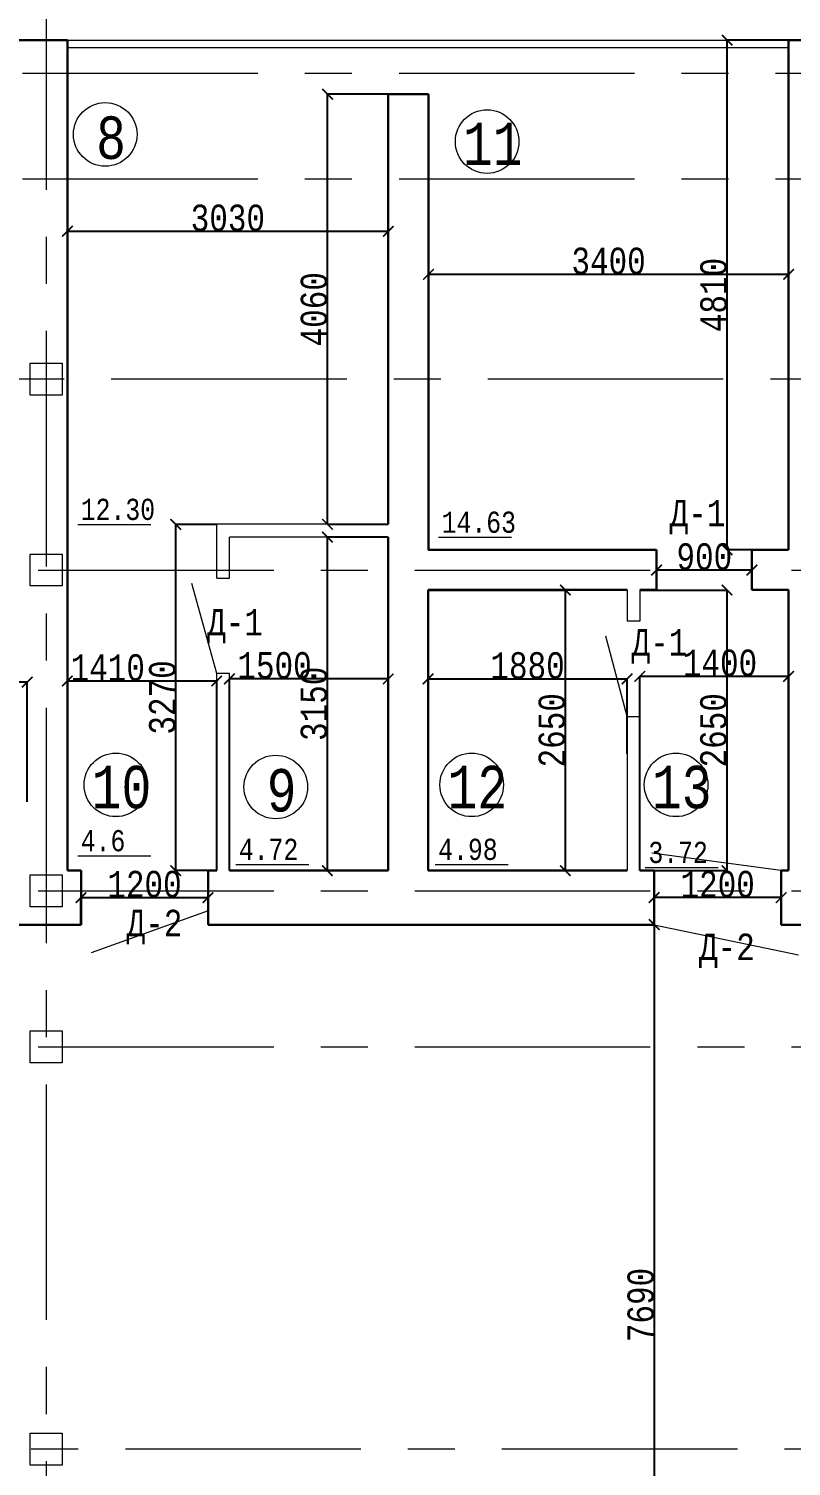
# Model space of a CAD drawing. Header units: millimetres. Extents: x -689206 to 4969298, y -1019800 to 703299.
# Drawn here: x 385173 to 392373, y -622835 to -609266 of the extents above; entities that cross this region are included whole.
import ezdxf

# ---------------------------------------------------------------- set-up
doc = ezdxf.new("R2010")
doc.units = ezdxf.units.MM
doc.linetypes.add('JIS_02_4.0', pattern=[5.5, 4, -1.5])
doc.linetypes.add('осеваяX2', pattern=[101.6, 63.5, -12.7, 12.7, -12.7])
for name, color, linetype, lineweight in [('несущие', 7, 'Continuous', 30), ('ПЕРЕГОРОДКИ', 252, 'Continuous', 9), ('РАЗМЕРЫ', 7, 'Continuous', 9), ('сваи', 7, 'JIS_02_4.0', 30), ('стены', 7, 'Continuous', 20)]:
    doc.layers.add(name, color=color, linetype=linetype, lineweight=lineweight)
doc.layers.add('четотам', color=7, linetype='Continuous')
doc.styles.add('Аннотативный', font='isocteur.ttf', dxfattribs={"width": 0.7, "height": 250})
doc.dimstyles.new('Аннотативный', dxfattribs={"dimscale": 0, "dimtxt": 250, "dimasz": 100, "dimexe": 1.25, "dimexo": 0.625, "dimtad": 1, "dimdec": 0, "dimtxsty": 'Аннотативный', "dimblk": 'ARCHTICK', "dimcen": 2.5, "dimadec": 0, "dimazin": 0, "dimtfac": 1, "dimtdec": 0, "dimtmove": 0, "dimatfit": 3, "dimfxl": 1, "dimarcsym": 0})

# ---------------------------------------------------------------- blocks, each defined once
blk = doc.blocks.new('_ArchTick')
at = {"color": 0, "linetype": 'ByBlock', "const_width": 0.15}
blk.add_lwpolyline([(-0.5, -0.5), (0.5, 0.5)], dxfattribs=at)
blk = doc.blocks.new('*D3695')
at = {"layer": 'Defpoints', "color": 0, "lineweight": 9, "transparency": 16777216}
for p in [(385538, -611178), (388568, -611178), (388568, -611178)]:
    blk.add_point(p, dxfattribs=at)
at = {"layer": 'стены', "color": 0, "lineweight": -2, "transparency": 16777216}
for p, q in [((385538, -611178), (385538, -611177)), ((385538, -611178), (388568, -611178)), ((388568, -611178), (388568, -611177))]:
    blk.add_line(p, q, dxfattribs=at)
at = {"layer": 'стены', "color": 0, "lineweight": -2, "transparency": 16777216, "xscale": 100, "yscale": 100, "zscale": 100, "rotation": 180}
blk.add_blockref('_ArchTick', (385538, -611178), dxfattribs=at)
at = {"layer": 'стены', "color": 0, "lineweight": -2, "transparency": 16777216, "xscale": 100, "yscale": 100, "zscale": 100}
blk.add_blockref('_ArchTick', (388568, -611178), dxfattribs=at)
at = {"layer": 'стены', "color": 0, "lineweight": 5, "transparency": 16777216, "insert": (387053, -611053), "char_height": 250, "attachment_point": 5, "style": 'Аннотативный'}
blk.add_mtext('3030', dxfattribs=at)
blk = doc.blocks.new('*D3696')
at = {"layer": 'Defpoints', "color": 0, "lineweight": 9, "transparency": 16777216}
for p in [(387994, -609884), (388568, -609884), (388568, -613944)]:
    blk.add_point(p, dxfattribs=at)
at = {"layer": 'стены', "color": 0, "lineweight": -2, "transparency": 16777216}
for p, q in [((388567, -609884), (387993, -609884)), ((387994, -613944), (387994, -609884)), ((388567, -613944), (387993, -613944))]:
    blk.add_line(p, q, dxfattribs=at)
at = {"layer": 'стены', "color": 0, "lineweight": -2, "transparency": 16777216, "xscale": 100, "yscale": 100, "zscale": 100}
for p, rotation in [((387994, -609884), 90), ((387994, -613944), 270)]:
    blk.add_blockref('_ArchTick', p, dxfattribs=dict(at, rotation=rotation))
at = {"layer": 'стены', "color": 0, "lineweight": 5, "transparency": 16777216, "insert": (387868, -611914), "char_height": 250, "attachment_point": 5, "rotation": 90, "style": 'Аннотативный'}
blk.add_mtext('4060', dxfattribs=at)
blk = doc.blocks.new('*D3697')
at = {"layer": 'Defpoints', "color": 0, "lineweight": 0, "transparency": 16777216}
for p in [(383758, -615433), (383758, -616564), (385158, -616564)]:
    blk.add_point(p, dxfattribs=at)
at = {"layer": 'стены', "color": 0, "lineweight": -2, "transparency": 16777216}
for p, q in [((383758, -616563), (383758, -615432)), ((385158, -615433), (383758, -615433)), ((385158, -616563), (385158, -615432))]:
    blk.add_line(p, q, dxfattribs=at)
at = {"layer": 'стены', "color": 0, "lineweight": -2, "transparency": 16777216, "xscale": 100, "yscale": 100, "zscale": 100, "rotation": 180}
blk.add_blockref('_ArchTick', (383758, -615433), dxfattribs=at)
at = {"layer": 'стены', "color": 0, "lineweight": -2, "transparency": 16777216, "xscale": 100, "yscale": 100, "zscale": 100}
blk.add_blockref('_ArchTick', (385158, -615433), dxfattribs=at)
at = {"layer": 'стены', "color": 0, "lineweight": 5, "transparency": 16777216, "insert": (384458, -615308), "char_height": 250, "attachment_point": 5, "style": 'Аннотативный'}
blk.add_mtext('1400', dxfattribs=at)
blk = doc.blocks.new('*D3698')
at = {"layer": 'Defpoints', "color": 0, "lineweight": 0, "transparency": 16777216}
for p in [(388948, -611584), (392348, -611584), (392348, -611584)]:
    blk.add_point(p, dxfattribs=at)
at = {"layer": 'стены', "color": 0, "lineweight": -2, "transparency": 16777216}
for p, q in [((388948, -611584), (392348, -611584)), ((388948, -611585), (388948, -611586)), ((392348, -611584), (392348, -611583))]:
    blk.add_line(p, q, dxfattribs=at)
at = {"layer": 'стены', "color": 0, "lineweight": -2, "transparency": 16777216, "xscale": 100, "yscale": 100, "zscale": 100, "rotation": 180}
blk.add_blockref('_ArchTick', (388948, -611584), dxfattribs=at)
at = {"layer": 'стены', "color": 0, "lineweight": -2, "transparency": 16777216, "xscale": 100, "yscale": 100, "zscale": 100}
blk.add_blockref('_ArchTick', (392348, -611584), dxfattribs=at)
at = {"layer": 'стены', "color": 0, "lineweight": 5, "transparency": 16777216, "insert": (390648, -611459), "char_height": 250, "attachment_point": 5, "style": 'Аннотативный'}
blk.add_mtext('3400', dxfattribs=at)
blk = doc.blocks.new('*D3699')
at = {"layer": 'Defpoints', "color": 0, "lineweight": 9, "transparency": 16777216}
for p in [(391767, -609374), (392348, -609374), (392348, -614184)]:
    blk.add_point(p, dxfattribs=at)
at = {"layer": 'стены', "color": 0, "lineweight": -2, "transparency": 16777216}
for p, q in [((392347, -609374), (391766, -609374)), ((391767, -614184), (391767, -609374)), ((392347, -614184), (391766, -614184))]:
    blk.add_line(p, q, dxfattribs=at)
at = {"layer": 'стены', "color": 0, "lineweight": -2, "transparency": 16777216, "xscale": 100, "yscale": 100, "zscale": 100}
for p, rotation in [((391767, -609374), 90), ((391767, -614184), 270)]:
    blk.add_blockref('_ArchTick', p, dxfattribs=dict(at, rotation=rotation))
at = {"layer": 'стены', "color": 0, "lineweight": 5, "transparency": 16777216, "insert": (391641, -611779), "char_height": 250, "attachment_point": 5, "rotation": 90, "style": 'Аннотативный'}
blk.add_mtext('4810', dxfattribs=at)
blk = doc.blocks.new('*D3700')
at = {"layer": 'Defpoints', "color": 0, "lineweight": 0, "transparency": 16777216}
for p in [(390823, -615403), (388943, -616112), (390823, -616112)]:
    blk.add_point(p, dxfattribs=at)
at = {"layer": 'стены', "color": 0, "lineweight": -2, "transparency": 16777216}
for p, q in [((388943, -616111), (388943, -615402)), ((388943, -615403), (390823, -615403)), ((390823, -616111), (390823, -615402))]:
    blk.add_line(p, q, dxfattribs=at)
at = {"layer": 'стены', "color": 0, "lineweight": -2, "transparency": 16777216, "xscale": 100, "yscale": 100, "zscale": 100, "rotation": 180}
blk.add_blockref('_ArchTick', (388943, -615403), dxfattribs=at)
at = {"layer": 'стены', "color": 0, "lineweight": -2, "transparency": 16777216, "xscale": 100, "yscale": 100, "zscale": 100}
blk.add_blockref('_ArchTick', (390823, -615403), dxfattribs=at)
at = {"layer": 'стены', "color": 0, "lineweight": 5, "transparency": 16777216, "insert": (389883, -615278), "char_height": 250, "attachment_point": 5, "style": 'Аннотативный'}
blk.add_mtext('1880', dxfattribs=at)
blk = doc.blocks.new('*D3609')
at = {"layer": 'Defpoints', "color": 0, "lineweight": 0, "transparency": 16777216}
for p in [(387068, -615403), (387068, -617213), (388568, -617213)]:
    blk.add_point(p, dxfattribs=at)
at = {"layer": 'ПЕРЕГОРОДКИ', "color": 0, "lineweight": -2, "transparency": 16777216}
for p, q in [((387068, -617212), (387068, -615401)), ((388568, -615403), (387068, -615403)), ((388568, -617212), (388568, -615401))]:
    blk.add_line(p, q, dxfattribs=at)
at = {"layer": 'ПЕРЕГОРОДКИ', "color": 0, "lineweight": -2, "transparency": 16777216, "xscale": 100, "yscale": 100, "zscale": 100, "rotation": 180}
blk.add_blockref('_ArchTick', (387068, -615403), dxfattribs=at)
at = {"layer": 'ПЕРЕГОРОДКИ', "color": 0, "lineweight": -2, "transparency": 16777216, "xscale": 100, "yscale": 100, "zscale": 100}
blk.add_blockref('_ArchTick', (388568, -615403), dxfattribs=at)
at = {"layer": 'ПЕРЕГОРОДКИ', "color": 0, "lineweight": 5, "transparency": 16777216, "insert": (387494, -615277), "char_height": 250, "attachment_point": 5, "style": 'Аннотативный'}
blk.add_mtext('1500', dxfattribs=at)
blk = doc.blocks.new('*D3610')
at = {"layer": 'Defpoints', "color": 0, "lineweight": 0, "transparency": 16777216}
for p in [(388943, -614564), (390240, -614564), (388943, -617213)]:
    blk.add_point(p, dxfattribs=at)
at = {"layer": 'ПЕРЕГОРОДКИ', "color": 0, "lineweight": -2, "transparency": 16777216}
for p, q in [((388944, -614564), (390241, -614564)), ((390240, -617213), (390240, -614564)), ((388944, -617213), (390241, -617213))]:
    blk.add_line(p, q, dxfattribs=at)
at = {"layer": 'ПЕРЕГОРОДКИ', "color": 0, "lineweight": -2, "transparency": 16777216, "xscale": 100, "yscale": 100, "zscale": 100}
for p, rotation in [((390240, -614564), 90), ((390240, -617213), 270)]:
    blk.add_blockref('_ArchTick', p, dxfattribs=dict(at, rotation=rotation))
at = {"layer": 'ПЕРЕГОРОДКИ', "color": 0, "lineweight": 5, "transparency": 16777216, "insert": (390114, -615888), "char_height": 250, "attachment_point": 5, "rotation": 90, "style": 'Аннотативный'}
blk.add_mtext('2650', dxfattribs=at)
blk = doc.blocks.new('*D3611')
at = {"layer": 'Defpoints', "color": 0, "lineweight": 0, "transparency": 16777216}
for p in [(387993, -614064), (388568, -614064), (388568, -617213)]:
    blk.add_point(p, dxfattribs=at)
at = {"layer": 'ПЕРЕГОРОДКИ', "color": 0, "lineweight": -2, "transparency": 16777216}
for p, q in [((388567, -614064), (387991, -614064)), ((387993, -617213), (387993, -614064)), ((388567, -617213), (387991, -617213))]:
    blk.add_line(p, q, dxfattribs=at)
at = {"layer": 'ПЕРЕГОРОДКИ', "color": 0, "lineweight": -2, "transparency": 16777216, "xscale": 100, "yscale": 100, "zscale": 100}
for p, rotation in [((387993, -614064), 90), ((387993, -617213), 270)]:
    blk.add_blockref('_ArchTick', p, dxfattribs=dict(at, rotation=rotation))
at = {"layer": 'ПЕРЕГОРОДКИ', "color": 0, "lineweight": 5, "transparency": 16777216, "insert": (387867, -615638), "char_height": 250, "attachment_point": 5, "rotation": 90, "style": 'Аннотативный'}
blk.add_mtext('3150', dxfattribs=at)
blk = doc.blocks.new('*D3612')
at = {"layer": 'Defpoints', "color": 0, "lineweight": 0, "transparency": 16777216}
for p in [(390943, -614564), (390943, -617213), (391766, -617213)]:
    blk.add_point(p, dxfattribs=at)
at = {"layer": 'ПЕРЕГОРОДКИ', "color": 0, "lineweight": -2, "transparency": 16777216}
for p, q in [((390944, -614564), (391767, -614564)), ((391766, -614564), (391766, -617213)), ((390944, -617213), (391767, -617213))]:
    blk.add_line(p, q, dxfattribs=at)
at = {"layer": 'ПЕРЕГОРОДКИ', "color": 0, "lineweight": -2, "transparency": 16777216, "xscale": 100, "yscale": 100, "zscale": 100}
for p, rotation in [((391766, -614564), 90), ((391766, -617213), 270)]:
    blk.add_blockref('_ArchTick', p, dxfattribs=dict(at, rotation=rotation))
at = {"layer": 'ПЕРЕГОРОДКИ', "color": 0, "lineweight": 5, "transparency": 16777216, "insert": (391640, -615888), "char_height": 250, "attachment_point": 5, "rotation": 90, "style": 'Аннотативный'}
blk.add_mtext('2650', dxfattribs=at)
blk = doc.blocks.new('*D3613')
at = {"layer": 'Defpoints', "color": 0, "lineweight": 0, "transparency": 16777216}
for p in [(390943, -615379), (390943, -617213), (392348, -617213)]:
    blk.add_point(p, dxfattribs=at)
at = {"layer": 'ПЕРЕГОРОДКИ', "color": 0, "lineweight": -2, "transparency": 16777216}
for p, q in [((390943, -617212), (390943, -615378)), ((392348, -615379), (390943, -615379)), ((392348, -617212), (392348, -615378))]:
    blk.add_line(p, q, dxfattribs=at)
at = {"layer": 'ПЕРЕГОРОДКИ', "color": 0, "lineweight": -2, "transparency": 16777216, "xscale": 100, "yscale": 100, "zscale": 100, "rotation": 180}
blk.add_blockref('_ArchTick', (390943, -615379), dxfattribs=at)
at = {"layer": 'ПЕРЕГОРОДКИ', "color": 0, "lineweight": -2, "transparency": 16777216, "xscale": 100, "yscale": 100, "zscale": 100}
blk.add_blockref('_ArchTick', (392348, -615379), dxfattribs=at)
at = {"layer": 'ПЕРЕГОРОДКИ', "color": 0, "lineweight": 5, "transparency": 16777216, "insert": (391700, -615253), "char_height": 250, "attachment_point": 5, "style": 'Аннотативный'}
blk.add_mtext('1400', dxfattribs=at)
blk = doc.blocks.new('*D3637')
at = {"layer": 'Defpoints', "color": 0, "linetype": 'ByBlock', "lineweight": 0, "transparency": 16777216}
for p in [(391078, -617403), (391078, -617468), (392278, -617468)]:
    blk.add_point(p, dxfattribs=at)
at = {"layer": 'РАЗМЕРЫ', "color": 0, "linetype": 'ByBlock', "lineweight": -2, "transparency": 16777216}
for p, q in [((391078, -617404), (391078, -617469)), ((392278, -617468), (391078, -617468)), ((392278, -617467), (392278, -617467))]:
    blk.add_line(p, q, dxfattribs=at)
at = {"layer": 'РАЗМЕРЫ', "color": 0, "linetype": 'ByBlock', "lineweight": -2, "transparency": 16777216, "xscale": 100, "yscale": 100, "zscale": 100, "rotation": 180}
blk.add_blockref('_ArchTick', (391078, -617468), dxfattribs=at)
at = {"layer": 'РАЗМЕРЫ', "color": 0, "linetype": 'ByBlock', "lineweight": -2, "transparency": 16777216, "xscale": 100, "yscale": 100, "zscale": 100}
blk.add_blockref('_ArchTick', (392278, -617468), dxfattribs=at)
at = {"layer": 'РАЗМЕРЫ', "color": 0, "linetype": 'ByBlock', "lineweight": 5, "transparency": 16777216, "insert": (391678, -617342), "char_height": 250, "attachment_point": 5, "style": 'Аннотативный'}
blk.add_mtext('1200', dxfattribs=at)
blk = doc.blocks.new('*D3639')
at = {"layer": 'Defpoints', "color": 0, "linetype": 'ByBlock', "lineweight": 0, "transparency": 16777216}
for p in [(391102, -614376), (391102, -614376), (392002, -614376)]:
    blk.add_point(p, dxfattribs=at)
at = {"layer": 'РАЗМЕРЫ', "color": 0, "linetype": 'ByBlock', "lineweight": -2, "transparency": 16777216}
for p, q in [((391102, -614375), (391102, -614374)), ((392002, -614376), (391102, -614376)), ((392002, -614375), (392002, -614374))]:
    blk.add_line(p, q, dxfattribs=at)
at = {"layer": 'РАЗМЕРЫ', "color": 0, "linetype": 'ByBlock', "lineweight": -2, "transparency": 16777216, "xscale": 100, "yscale": 100, "zscale": 100, "rotation": 180}
blk.add_blockref('_ArchTick', (391102, -614376), dxfattribs=at)
at = {"layer": 'РАЗМЕРЫ', "color": 0, "linetype": 'ByBlock', "lineweight": -2, "transparency": 16777216, "xscale": 100, "yscale": 100, "zscale": 100}
blk.add_blockref('_ArchTick', (392002, -614376), dxfattribs=at)
at = {"layer": 'РАЗМЕРЫ', "color": 0, "linetype": 'ByBlock', "lineweight": 5, "transparency": 16777216, "insert": (391552, -614250), "char_height": 250, "attachment_point": 5, "style": 'Аннотативный'}
blk.add_mtext('900', dxfattribs=at)
blk = doc.blocks.new('*D3669')
at = {"layer": 'Defpoints', "color": 0, "linetype": 'ByBlock', "lineweight": 0, "transparency": 16777216}
for p in [(385538, -615423), (385538, -617213), (386948, -617213)]:
    blk.add_point(p, dxfattribs=at)
at = {"layer": 'РАЗМЕРЫ', "color": 0, "linetype": 'ByBlock', "lineweight": -2, "transparency": 16777216}
for p, q in [((385538, -617212), (385538, -615421)), ((386948, -615423), (385538, -615423)), ((386948, -617212), (386948, -615421))]:
    blk.add_line(p, q, dxfattribs=at)
at = {"layer": 'РАЗМЕРЫ', "color": 0, "linetype": 'ByBlock', "lineweight": -2, "transparency": 16777216, "xscale": 100, "yscale": 100, "zscale": 100, "rotation": 180}
blk.add_blockref('_ArchTick', (385538, -615423), dxfattribs=at)
at = {"layer": 'РАЗМЕРЫ', "color": 0, "linetype": 'ByBlock', "lineweight": -2, "transparency": 16777216, "xscale": 100, "yscale": 100, "zscale": 100}
blk.add_blockref('_ArchTick', (386948, -615423), dxfattribs=at)
at = {"layer": 'РАЗМЕРЫ', "color": 0, "linetype": 'ByBlock', "lineweight": 5, "transparency": 16777216, "insert": (385919, -615297), "char_height": 250, "attachment_point": 5, "style": 'Аннотативный'}
blk.add_mtext('1410', dxfattribs=at)
blk = doc.blocks.new('*D3670')
at = {"layer": 'Defpoints', "color": 0, "linetype": 'ByBlock', "lineweight": 0, "transparency": 16777216}
for p in [(386561, -613944), (386948, -613944), (386948, -617213)]:
    blk.add_point(p, dxfattribs=at)
at = {"layer": 'РАЗМЕРЫ', "color": 0, "linetype": 'ByBlock', "lineweight": -2, "transparency": 16777216}
for p, q in [((386947, -613944), (386560, -613944)), ((386561, -617213), (386561, -613944)), ((386947, -617213), (386560, -617213))]:
    blk.add_line(p, q, dxfattribs=at)
at = {"layer": 'РАЗМЕРЫ', "color": 0, "linetype": 'ByBlock', "lineweight": -2, "transparency": 16777216, "xscale": 100, "yscale": 100, "zscale": 100}
for p, rotation in [((386561, -613944), 90), ((386561, -617213), 270)]:
    blk.add_blockref('_ArchTick', p, dxfattribs=dict(at, rotation=rotation))
at = {"layer": 'РАЗМЕРЫ', "color": 0, "linetype": 'ByBlock', "lineweight": 5, "transparency": 16777216, "insert": (386436, -615578), "char_height": 250, "attachment_point": 5, "rotation": 90, "style": 'Аннотативный'}
blk.add_mtext('3270', dxfattribs=at)
blk = doc.blocks.new('*D3664')
at = {"layer": 'Defpoints', "color": 0, "linetype": 'ByBlock', "lineweight": 0, "transparency": 16777216}
for p in [(391079, -617723), (391079, -624902), (391079, -624902)]:
    blk.add_point(p, dxfattribs=at)
at = {"layer": 'РАЗМЕРЫ', "color": 0, "linetype": 'ByBlock', "lineweight": -2, "transparency": 16777216}
for p, q in [((391079, -617723), (391079, -624902)), ((391080, -617723), (391080, -617723)), ((391080, -624902), (391080, -624902))]:
    blk.add_line(p, q, dxfattribs=at)
at = {"layer": 'РАЗМЕРЫ', "color": 0, "linetype": 'ByBlock', "lineweight": -2, "transparency": 16777216, "xscale": 100, "yscale": 100, "zscale": 100}
for p, rotation in [((391079, -617723), 90), ((391079, -624902), 270)]:
    blk.add_blockref('_ArchTick', p, dxfattribs=dict(at, rotation=rotation))
at = {"layer": 'РАЗМЕРЫ', "color": 0, "linetype": 'ByBlock', "lineweight": 5, "transparency": 16777216, "insert": (390953, -621313), "char_height": 250, "attachment_point": 5, "rotation": 90, "style": 'Аннотативный'}
blk.add_mtext('7690', dxfattribs=at)
blk = doc.blocks.new('*D3753')
at = {"layer": 'Defpoints', "color": 0, "linetype": 'ByBlock', "lineweight": 0, "ltscale": 35, "transparency": 16777216}
for p in [(386866, -617468), (385666, -617723), (386866, -617723)]:
    blk.add_point(p, dxfattribs=at)
at = {"layer": 'РАЗМЕРЫ', "color": 0, "linetype": 'ByBlock', "lineweight": -2, "ltscale": 35, "transparency": 16777216}
for p, q in [((385666, -617722), (385666, -617467)), ((385666, -617468), (386866, -617468)), ((386866, -617722), (386866, -617467))]:
    blk.add_line(p, q, dxfattribs=at)
at = {"layer": 'РАЗМЕРЫ', "color": 0, "linetype": 'ByBlock', "lineweight": -2, "ltscale": 35, "transparency": 16777216, "xscale": 100, "yscale": 100, "zscale": 100, "rotation": 180}
blk.add_blockref('_ArchTick', (385666, -617468), dxfattribs=at)
at = {"layer": 'РАЗМЕРЫ', "color": 0, "linetype": 'ByBlock', "lineweight": -2, "ltscale": 35, "transparency": 16777216, "xscale": 100, "yscale": 100, "zscale": 100}
blk.add_blockref('_ArchTick', (386866, -617468), dxfattribs=at)
at = {"layer": 'РАЗМЕРЫ', "color": 0, "linetype": 'ByBlock', "lineweight": 5, "ltscale": 35, "transparency": 16777216, "insert": (386266, -617342), "char_height": 250, "attachment_point": 5, "style": 'Аннотативный'}
blk.add_mtext('1200', dxfattribs=at)

msp = doc.modelspace()

# ---------------------------------------------------------------- linework, layer by layer
at = {"layer": 'несущие', "color": 0}
for p, q in [((385537.9, -616563.6), (385537.9, -617213.1)), ((388567.9, -616563.6), (388567.9, -617213.1)), ((388942.9, -616563.6), (388942.9, -617213.1)), ((392347.9, -616563.6), (392347.9, -617213.1)), ((385537.9, -617213.1), (385666.4, -617213.1)), ((386866.4, -617213.1), (386947.9, -617213.1)), ((386866.4, -617213.1), (386866.4, -617723.1)), ((387067.9, -617213.1), (388567.9, -617213.1)), ((388942.9, -617213.1), (390822.9, -617213.1)), ((390942.9, -617213.1), (391077.7, -617213.1)), ((391077.7, -617213.1), (391079, -617723.1)), ((392277.7, -617213.1), (392347.9, -617213.1)), ((392277.7, -617213.1), (392277.7, -617723.1)), ((385036.7, -617723.1), (385666.4, -617723.1)), ((386866.4, -617723.1), (391079, -617723.1)), ((392277.7, -617723.1), (392813.3, -617723.1))]:
    msp.add_line(p, q, dxfattribs=at)
at = {"layer": 'РАЗМЕРЫ', "linetype": 'осеваяX2', "lineweight": 5, "ltscale": 35}
for p, q in [((385337.9, -605006.7), (385337.9, -654848)), ((423735.2, -612573.6), (356665.2, -612573.6)), ((423867.9, -622673.6), (356815.2, -622673.6))]:
    msp.add_line(p, q, dxfattribs=at)
at = {"layer": 'РАЗМЕРЫ'}
for p, q in [((385634.9, -613945.3), (386324.2, -613945.3)), ((389042.7, -614066.5), (389731.9, -614066.5)), ((385634.9, -617072.9), (386324.2, -617072.9)), ((387127.6, -617154.9), (387816.9, -617154.9)), ((389010, -617154.6), (389699.3, -617154.6)), ((390994.8, -617183.6), (391684.1, -617183.6))]:
    msp.add_line(p, q, dxfattribs=at)
at = {"layer": 'РАЗМЕРЫ', "linetype": 'ByBlock', "lineweight": 20}
msp.add_line((392273.1, -617212.5), (391055.3, -617047.1), dxfattribs=at)
at = {"layer": 'сваи', "linetype": 'ByBlock', "lineweight": 9, "ltscale": 35}
msp.add_line((391079, -617723.1), (392441, -618008.9), dxfattribs=at)
at = {"layer": 'стены', "lineweight": 30}
for p, q in [((385027.9, -609373.6), (385537.9, -609373.6)), ((385537.9, -609373.6), (385537.9, -616563.6)), ((392347.9, -609373.6), (392857.9, -609373.6)), ((392347.9, -614183.6), (392347.9, -609373.6)), ((388567.9, -609883.6), (388567.9, -613943.6)), ((388567.9, -609883.6), (388947.9, -609883.6)), ((388947.9, -609883.6), (388947.9, -614183.6)), ((388567.9, -614063.6), (388567.9, -616563.6)), ((388567.9, -616563.6), (388567.9, -614063.6)), ((388942.9, -614183.6), (391101.5, -614183.6)), ((391101.5, -614183.6), (391101.5, -614563.6)), ((392001.5, -614183.6), (392347.9, -614183.6)), ((392001.5, -614563.6), (392001.5, -614183.6)), ((388942.9, -614563.6), (388942.9, -616563.6)), ((388942.9, -614563.6), (390822.9, -614563.6)), ((390942.9, -614563.6), (391101.5, -614563.6)), ((392001.5, -614563.6), (392347.9, -614563.6)), ((392347.9, -616563.6), (392347.9, -614563.6)), ((385666.4, -617213.1), (385666.4, -617723.1))]:
    msp.add_line(p, q, dxfattribs=at)
at = {"layer": 'стены', "lineweight": 13}
for p, q in [((385537.9, -609373.6), (392347.9, -609373.6)), ((385537.9, -609442), (392347.9, -609442)), ((386947.9, -614453.5), (386947.9, -613943.6)), ((388567.9, -613943.6), (386947.9, -613943.6)), ((386947.9, -614453.5), (386947.9, -614066.4)), ((387067.9, -614453.5), (387067.9, -614063.6)), ((388567.9, -614063.6), (387067.9, -614063.6)), ((386947.9, -614453.5), (387067.9, -614453.5)), ((390822.9, -614563.6), (390822.9, -614858.9)), ((390942.9, -614563.6), (390942.9, -614858.9)), ((390942.9, -614858.9), (390822.9, -614858.9)), ((390822.9, -615758.9), (390822.9, -617213.1)), ((390822.9, -615758.9), (390942.9, -615758.9))]:
    msp.add_line(p, q, dxfattribs=at)
at = {"layer": 'стены', "linetype": 'осеваяX2', "lineweight": 5, "ltscale": 35}
for p, q in [((356665.2, -609683.6), (423867.9, -609683.6)), ((356665.2, -610683.6), (423867.9, -610683.6)), ((356815.2, -614375.7), (423867.9, -614375.7)), ((356815.2, -617403.1), (423867.9, -617403.1)), ((356815.2, -618875.7), (423867.9, -618875.7))]:
    msp.add_line(p, q, dxfattribs=at)
at = {"layer": 'стены'}
for p, q in [((388567.9, -614375.7), (388567.9, -614383.6)), ((388942.9, -614563.6), (390822.9, -614563.6)), ((386947.9, -617213.1), (386947.9, -615353.5)), ((387067.9, -615353.5), (386947.9, -615353.5)), ((387067.9, -617213.1), (387067.9, -615353.5)), ((390942.9, -615758.9), (390942.9, -617213.1))]:
    msp.add_line(p, q, dxfattribs=at)
at = {"layer": 'стены', "lineweight": 9}
for p, q in [((386947.9, -615353.5), (386711.7, -614503.6)), ((390822.9, -615758.9), (390623.5, -615000.4)), ((386866.4, -617593.1), (385761.6, -617989.8))]:
    msp.add_line(p, q, dxfattribs=at)
at = {"layer": 'стены', "lineweight": 20}
for points in [[(385187.9, -612423.6), (385487.9, -612423.6), (385487.9, -612723.6), (385187.9, -612723.6)], [(385187.9, -614225.7), (385487.9, -614225.7), (385487.9, -614525.7), (385187.9, -614525.7)], [(385187.9, -617253.1), (385487.9, -617253.1), (385487.9, -617553.1), (385187.9, -617553.1)], [(385187.9, -618725.7), (385487.9, -618725.7), (385487.9, -619025.7), (385187.9, -619025.7)], [(385187.9, -622523.6), (385487.9, -622523.6), (385487.9, -622823.6), (385187.9, -622823.6)]]:
    msp.add_lwpolyline(points, close=True, dxfattribs=at)
at = {"layer": 'четотам', "lineweight": 13}
for centre in [(385895.2, -610263.3), (389501, -610331), (385995.2, -616403.3), (387505.2, -616423.3), (389355.2, -616403.3), (391285.2, -616403.3)]:
    msp.add_circle(centre, 300, dxfattribs=at)

# ---------------------------------------------------------------- texts
at = {"layer": 'РАЗМЕРЫ', "lineweight": 13, "ltscale": 150, "char_height": 401.1, "width": 1460, "attachment_point": 1, "style": 'Аннотативный'}
for s, insert in [('8', (385809.3, -610093.6)), ('11', (389273, -610151.1)), ('10', (385767.2, -616223.4)), ('9', (387419.3, -616253.6)), ('12', (389127.2, -616223.4)), ('13', (391057.2, -616223.4))]:
    msp.add_mtext(s, dxfattribs=dict(at, insert=insert))
at = {"layer": 'РАЗМЕРЫ', "char_height": 200, "width": 656.117, "attachment_point": 1, "style": 'Аннотативный'}
for s, insert in [('12.30', (385664.2, -613702.5)), ('14.63', (389071.9, -613823.7)), ('4.6', (385664.2, -616830)), ('4.72', (387156.9, -616912.1)), ('4.98', (389039.3, -616911.8)), ('3.72', (391024.1, -616940.8))]:
    msp.add_mtext(s, dxfattribs=dict(at, insert=insert))
at = {"layer": 'РАЗМЕРЫ', "lineweight": 20, "ltscale": 150, "char_height": 250, "width": 922.913, "attachment_point": 1, "style": 'Аннотативный'}
for s, insert in [('Д-1', (391225.2, -613712.8)), ('Д-1', (386858, -614742.5)), ('Д-1', (390865.2, -614932.8)), ('Д-2', (386097, -617582.6)), ('Д-2', (391502.4, -617807.3))]:
    msp.add_mtext(s, dxfattribs=dict(at, insert=insert))

# ---------------------------------------------------------------- dimensions: what is measured, and where the dimension line sits
at = {"layer": 'ПЕРЕГОРОДКИ', "color": 18, "lineweight": 5, "true_color": 0x000000}
dim = msp.add_aligned_dim(p1=(388567.9, -617213.1), p2=(388567.9, -614063.6), distance=575.4, text='3150', dimstyle='Аннотативный', dxfattribs=at)
dim.commit()
dim.dimension.update_dxf_attribs({"geometry": '*D3611', "text_midpoint": (387866.9, -615638.4)})
at = {"layer": 'ПЕРЕГОРОДКИ', "color": 0, "lineweight": 5}
for p1, p2, distance, picture, middle in [((388942.9, -617213.1), (388942.9, -614563.6), -1297, '*D3610', (390114.3, -615888.4)), ((390942.9, -614563.6), (390942.9, -617213.1), 822.9, '*D3612', (391640.2, -615888.4))]:
    dim = msp.add_aligned_dim(p1=p1, p2=p2, distance=distance, text='2650', dimstyle='Аннотативный', dxfattribs=at)
    dim.commit()
    dim.dimension.update_dxf_attribs({"geometry": picture, "text_midpoint": middle})
dim = msp.add_linear_dim(base=(390942.9, -615378.8), p1=(392347.9, -617213.1), p2=(390942.9, -617213.1), angle=180, text='1400', dimstyle='Аннотативный', dxfattribs=at)
dim.commit()
dim.dimension.update_dxf_attribs({"geometry": '*D3613', "text_midpoint": (391700.2, -615378.8), "dimtype": 161})
at = {"layer": 'ПЕРЕГОРОДКИ', "color": 18, "lineweight": 5, "true_color": 0x000000}
dim = msp.add_linear_dim(base=(387067.9, -615402.7), p1=(388567.9, -617213.1), p2=(387067.9, -617213.1), angle=180, dimstyle='Аннотативный', dxfattribs=at)
dim.commit()
dim.dimension.update_dxf_attribs({"geometry": '*D3609', "text_midpoint": (387494.2, -615402.7), "dimtype": 161})
at = {"layer": 'РАЗМЕРЫ', "linetype": 'ByBlock', "lineweight": 5}
for base, p1, p2, text, picture, middle in [((386561.3, -613943.6), (386947.9, -617213.1), (386947.9, -613943.6), '3270', '*D3670', (386435.7, -615578.4)), ((391079, -624902.1), (391079, -617723.1), (391079, -624902.1), '7690', '*D3664', (390953.3, -621312.6))]:
    dim = msp.add_linear_dim(base=base, p1=p1, p2=p2, angle=90, text=text, dimstyle='Аннотативный', dxfattribs=at)
    dim.commit()
    dim.dimension.update_dxf_attribs({"geometry": picture, "text_midpoint": middle})
at = {"layer": 'РАЗМЕРЫ', "color": 18, "linetype": 'ByBlock', "lineweight": 5, "true_color": 0x000000}
for base, p1, p2, picture, middle in [((391101.5, -614375.7), (392001.5, -614375.7), (391101.5, -614375.7), '*D3639', (391551.5, -614250)), ((391078.1707, -617468.0983), (392277.705, -617468.0983), (391078.1707, -617403.0983), '*D3637', (391677.9378, -617342.4733))]:
    dim = msp.add_linear_dim(base=base, p1=p1, p2=p2, dimstyle='Аннотативный', dxfattribs=at)
    dim.commit()
    dim.dimension.update_dxf_attribs({"geometry": picture, "text_midpoint": middle})
at = {"layer": 'РАЗМЕРЫ', "linetype": 'ByBlock', "lineweight": 5}
dim = msp.add_linear_dim(base=(385537.9, -615422.7), p1=(386947.9, -617213.1), p2=(385537.9, -617213.1), dimstyle='Аннотативный', dxfattribs=at)
dim.commit()
dim.dimension.update_dxf_attribs({"geometry": '*D3669', "text_midpoint": (385919.2, -615422.7), "dimtype": 160})
at = {"layer": 'РАЗМЕРЫ', "linetype": 'ByBlock', "lineweight": 5, "ltscale": 35}
dim = msp.add_aligned_dim(p1=(385666.4, -617723.1), p2=(386866.4, -617723.1), distance=255, dimstyle='Аннотативный', dxfattribs=at)
dim.commit()
dim.dimension.update_dxf_attribs({"geometry": '*D3753', "text_midpoint": (386266.4, -617342.5)})
at = {"layer": 'стены', "lineweight": 5}
for p1, p2, distance, picture, middle in [((392347.9, -614183.6), (392347.9, -609373.6), 580.9, '*D3699', (391641.4, -611778.6)), ((388567.9, -613943.6), (388567.9, -609883.6), 573.8, '*D3696', (387868.5, -611913.6)), ((385537.9, -611178.1), (388567.9, -611178.1), 0, '*D3695', (387052.9, -611052.5)), ((388947.9, -611584.4), (392347.9, -611584.4), 0, '*D3698', (390647.9, -611458.8))]:
    dim = msp.add_aligned_dim(p1=p1, p2=p2, distance=distance, dimstyle='Аннотативный', dxfattribs=at)
    dim.commit()
    dim.dimension.update_dxf_attribs({"geometry": picture, "text_midpoint": middle})
for base, p1, p2, angle, picture, middle in [((383757.9, -615433.3), (385157.9, -616563.6), (383757.9, -616563.6), 180, '*D3697', (384457.9, -615433.3)), ((390822.9, -615403.3), (388942.9, -616112.1), (390822.9, -616112.1), 360, '*D3700', (389882.9, -615403.3))]:
    dim = msp.add_linear_dim(base=base, p1=p1, p2=p2, angle=angle, dimstyle='Аннотативный', dxfattribs=at)
    dim.commit()
    dim.dimension.update_dxf_attribs({"geometry": picture, "text_midpoint": middle, "dimtype": 161})

doc.saveas('drawing.dxf')
